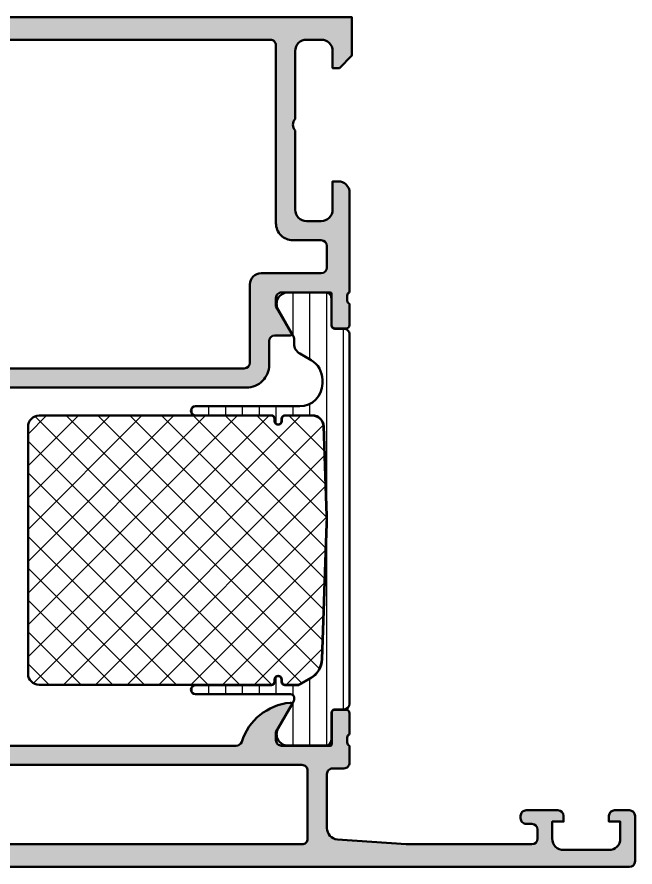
# Model space of a CAD drawing. Extents: x 5 to 103, y 0 to 75.
# Drawn here: x 48.4 to 103, y 0 to 75 of the extents above; entities that cross this region are included whole.
import ezdxf

# ---------------------------------------------------------------- set-up
doc = ezdxf.new("R2010")
doc.units = 0
for name, color, linetype, lineweight in [('0S-Alu contour', 7, 'Continuous', 50), ('0S-Alu hatch', 252, 'Continuous', 25), ('0S-Plastic contour', 254, 'Continuous', 50), ('0S-Plastic hatch', 253, 'Continuous', 25), ('0S-PT contour', 91, 'Continuous', 50), ('0S-PT hatch', 103, 'Continuous', 25)]:
    doc.layers.add(name, color=color, linetype=linetype, lineweight=lineweight)

# ---------------------------------------------------------------- blocks, each defined once
blk = doc.blocks.new('398150__BF1703F8_ED4B_4007_8427_EA68446B004E_')
at = {"layer": '0S-Alu hatch'}
h = blk.add_hatch(color=256, dxfattribs=at)
edge = h.paths.add_edge_path()
edge.add_line((30.00026401343133, 67.00000000000016), (30.00026401343132, 74.50000000000053))
edge.add_ellipse((30.50028493701996, 74.49997907641132), major_axis=(-0.5000209240264178, 0), ratio=1, start_angle=270.0023975662781, end_angle=359.99760243364295, ccw=False)
edge.add_line((30.5002640134316, 74.99999999999996), (78, 75.00000000000016))
edge.add_line((78, 75.00000000000016), (78.00000000000045, 71.60000610351453))
edge.add_line((78.00000000000045, 71.60000610351453), (76.89999389648327, 70.5000000000005))
edge.add_line((76.89999389648327, 70.5000000000005), (76.30000305175724, 70.5))
edge.add_line((76.30000305175724, 70.5), (76.30000305175783, 72.00000000000017))
edge.add_arc((75.29997722375063, 71.99997417199233), 1.000025828340716, 0.0014797973691236, 89.99852020238404)
edge.add_line((75.30000305175837, 72.99999999999952), (74.00000000000036, 73.00000000000007))
edge.add_arc((74.00005492741286, 71.99994507258666), 1.000054928921829, 90.00314693605998, 179.9968530637658)
edge.add_line((72.99999999999946, 72.0000000000022), (73.00000000000021, 65.99999999929089))
edge.add_arc((73.52492478227377, 65.49998366175573), 0.7249568020558297, 136.3921462125091, 223.6026217827059)
edge.add_line((72.99995434284197, 65.0000152601844), (72.9999543428421, 58.00001525878879))
edge.add_arc((74.00001314057084, 58.00007405651788), 1.000058799457225, 180.003368663758, 269.9966313363654)
edge.add_line((73.99995434284199, 57.00001525878914), (75.30000317096703, 57.00001525878879))
edge.add_arc((75.29991565428485, 58.00010265625146), 1.000087401291914, 270.0050138983115, 359.9949929319335)
edge.add_line((76.30000305175794, 58.00001525878995), (76.30000305175736, 60.50001525878911))
edge.add_line((76.30000305175736, 60.50001525878911), (76.79998779284129, 60.50001525878926))
edge.add_ellipse((76.8000030516409, 59.50001525878831), major_axis=(-1.000000000117367, 0), ratio=1, start_angle=180, end_angle=270.00087426481787, ccw=False)
edge.add_line((77.80000305175827, 59.50001525878833), (77.80000305175678, 50.69907560274848))
edge.add_arc((77.87883949829981, 50.43155501075536), 0.2788950563274256, 106.4198764194907, 181.1645893740969)
edge.add_line((77.60000205175677, 50.42588660275699), (77.60000205175677, 49.97229260275701))
edge.add_arc((77.87887014739995, 49.96663194327993), 0.2789255417371579, 178.8371299271109, 253.5754054446437)
edge.add_line((77.80000305175678, 49.69908860275699), (77.80000305175678, 47.81907760274847))
edge.add_ellipse((77.50000305175678, 47.81907760274846), major_axis=(-0.2999999999999971, 0), ratio=1, start_angle=90, end_angle=180, ccw=False)
edge.add_line((77.50000305175676, 47.51907760274846), (76.52002873271398, 47.51907760274847))
edge.add_ellipse((76.52002873271398, 47.81907760274846), major_axis=(-0.29999999999999, 0), ratio=1, start_angle=0, end_angle=90, ccw=False)
edge.add_line((76.22002873271398, 47.81907760274846), (76.22002873271398, 50.57907560274848))
edge.add_arc((76.10002873271398, 50.57907560274848), 0.1200000000000045, 0, 90)
edge.add_line((76.10002873271398, 50.69907560274848), (71.80006408900441, 50.69909644331684))
edge.add_arc((71.8000030538529, 50.19911170350276), 0.4999847435394708, 89.99300567339911, 180.0017487408159)
edge.add_line((71.3000183105463, 50.19909644332591), (71.30001831054585, 49.49908423628635))
edge.add_line((71.30001831054585, 49.49908423628635), (72.68826293945314, 47.09457373823848))
edge.add_ellipse((72.56129753257002, 47.03789234766392), major_axis=(-0.1390431392858253, 0), ratio=1, start_angle=93.39612994932958, end_angle=204.0575019778553, ccw=False)
edge.add_line((72.56953430175744, 46.89909339155902), (71.2000030517561, 46.89909339155889))
edge.add_arc((71.2000030517565, 46.39909339155919), 0.4999999999997087, 90.00000000004559, 180)
edge.add_line((70.7000030517568, 46.39909339155919), (70.70000305175677, 44.298768628161))
edge.add_ellipse((68.70000305175616, 44.2987686281616), major_axis=(-2.000000000000611, 0), ratio=1, start_angle=89.9999999999788, end_angle=180, ccw=False)
edge.add_line((68.70000305175542, 42.298768628161), (32.09999999875551, 42.2987686281614))
edge.add_ellipse((32.09999999875594, 44.2987686281613), major_axis=(-1.999999999999907, 0), ratio=1, start_angle=0, end_angle=89.99999999998778, ccw=False)
edge.add_line((30.09999999875603, 44.2987686281613), (30.0999999987551, 46.39909339155991))
edge.add_arc((29.59999999875616, 46.39909339156001), 0.4999999999989413, 0, 90.0000000000277)
edge.add_line((29.59999999875592, 46.89909339155895), (28.23048400878849, 46.89909339155935))
edge.add_ellipse((28.23870596663835, 47.03788335172198), major_axis=(-0.1390332824644161, 0), ratio=1, start_angle=-24.063375415371013, end_angle=86.6097434881919, ccw=False)
edge.add_line((28.11175537109272, 47.09457373823894), (29.49999999999988, 49.49908423628667))
edge.add_line((29.49999999999988, 49.49908423628667), (29.50000000000001, 50.1990964433174))
edge.add_arc((29.000010320111, 50.19910676342795), 0.499989679995519, 359.9988173777201, 450.0011826219814)
edge.add_line((29.00000000000032, 50.69909644331696), (24.69997431774081, 50.69907560274853))
edge.add_arc((24.69997431774081, 50.57907560280604), 0.1199999999425003, 90, 180)
edge.add_line((24.57997431779831, 50.57907560280604), (24.57997431779832, 47.81907760280605))
edge.add_ellipse((24.27997431779829, 47.81907760280606), major_axis=(-0.3000000000000291, 0), ratio=1, start_angle=90.00000000000477, end_angle=180, ccw=False)
edge.add_line((24.27997431779831, 47.51907760280604), (23.29999999875553, 47.51907760280604))
edge.add_ellipse((23.29999999875551, 47.81907760280602), major_axis=(-0.2999999999999829, 0), ratio=1, start_angle=0, end_angle=90.00000000000477, ccw=False)
edge.add_line((22.99999999875553, 47.81907760280603), (22.99999999875554, 49.69908860281455))
edge.add_arc((22.92113290311236, 49.96663194333748), 0.2789255417371463, 286.4245945553562, 361.162870072889)
edge.add_line((23.20000099875553, 49.97229260281456), (23.20000099875553, 50.42588660281457))
edge.add_arc((22.92116355221251, 50.43155501081294), 0.2788950563274235, 358.835410625904, 433.580123580512)
edge.add_line((22.99999999875553, 50.69907560280605), (23.00000762035857, 57.50002251648698))
edge.add_arc((22.47497580304788, 58.0000219373739), 0.7250226410780679, 316.3989482371639, 403.6019249855884)
edge.add_line((23.00000000000035, 58.50002936000904), (23.00000000000023, 65.20002746582038))
edge.add_line((23.00000000000023, 65.20002746582038), (20.50024875486903, 65.20002746582051))
edge.add_ellipse((20.50026401366356, 65.7000274658198), major_axis=(-0.5000000002321202, 0), ratio=1, start_angle=0, end_angle=89.99825147094703, ccw=False)
edge.add_line((20.00026401343143, 65.7000274658198), (20.00026401343151, 66.00006103142073))
edge.add_ellipse((20.50026401343113, 65.99999999627455), major_axis=(-0.500000003724909, 0), ratio=1, start_angle=270.00000000055246, end_angle=359.993005887432, ccw=False)
edge.add_line((20.50026401342631, 66.49999999999946), (29.50023349491744, 66.50000000000018))
edge.add_arc((29.50029453007856, 66.99996948055893), 0.4999694842842508, 269.9930054588271, 360.0034974838205)
edge = h.paths.add_edge_path()
edge.add_line((70.80001220309043, 72.99998779317895), (32.20026706518374, 73.00001831054688))
edge.add_arc((32.20029758276723, 72.49998779296823), 0.5000305185099169, 90.00349684403504, 179.9965031576366)
edge.add_line((31.70026706518858, 72.50001831053713), (31.70026706518931, 65.8000122070317))
edge.add_ellipse((30.70027874519626, 65.80000052695549), major_axis=(-0.9999883200612636, 0), ratio=1, start_angle=89.99933077323419, end_angle=180.0006692267571, ccw=False)
edge.add_line((30.70026706512218, 64.80001220696244), (25.20001455070914, 64.80001220703126))
edge.add_arc((25.20001455071041, 64.30001220703052), 0.500000000000739, 90.00000000014575, 179.9998802401751)
edge.add_line((24.70001455071077, 64.30001325213216), (24.70000326079619, 61.80002929896415))
edge.add_line((24.70000326079619, 61.80002929896415), (25.50000762035863, 61.00002493940162))
edge.add_line((25.50000762035863, 61.00002493940162), (25.5000076203586, 55.0000189410392))
edge.add_line((25.5000076203586, 55.0000189410392), (24.70000326079591, 54.20001458147706))
edge.add_line((24.70000326079591, 54.20001458147706), (24.70000326079599, 52.90034974706383))
edge.add_arc((25.20000326079585, 52.90034974706387), 0.4999999999998508, 180, 270.0000000000041)
edge.add_line((25.20000326079588, 52.40034974706403), (30.79998471268178, 52.39905098613026))
edge.add_ellipse((30.80001000428273, 51.39907625052792), major_axis=(-0.9999747359221762, 0), ratio=1, start_angle=180.0012145505539, end_angle=270.00144913860277, ccw=False)
edge.add_line((31.79998473998023, 51.39909744789847), (31.79999999876049, 44.49873911517051))
edge.add_arc((32.30000868249467, 44.49878036523917), 0.5000086854357254, 180.0047268275618, 269.9987703361271)
edge.add_line((32.29999795146663, 43.99877167991859), (68.50000305175561, 43.99877167991877))
edge.add_arc((68.49999232068394, 44.49878241257798), 0.5000107327743593, 270.0012296638372, 359.9952731724382)
edge.add_line((69.00000305175676, 44.49874116234052), (69.00001831053758, 51.39818525723008))
edge.add_ellipse((70.0009274475944, 51.39818730626017), major_axis=(-1.00090913705892, 0), ratio=1, start_angle=-90.00011729401348, end_angle=0.00011729060190646123, ccw=False)
edge.add_line((70.00092949662229, 52.39909644331699), (75.3000030517576, 52.39909644331709))
edge.add_arc((75.30000305175753, 52.89909644331668), 0.499999999999595, 270.0000000000081, 360)
edge.add_line((75.80000305175713, 52.89909644331668), (75.80000305175736, 54.80001068115264))
edge.add_arc((75.30000305175774, 54.80001068115269), 0.4999999999996163, 0, 89.99999999999349)
edge.add_line((75.3000030517578, 55.30001068115231), (72.80001220703073, 55.3000106811523))
edge.add_ellipse((72.80001220703072, 56.80001068115173), major_axis=(-1.499999999999431, 0), ratio=1, start_angle=0, end_angle=90.00000000000063, ccw=False)
edge.add_line((71.30001220703129, 56.80001068115173), (71.3000122033059, 72.49995727446009))
edge.add_arc((70.80004272253701, 72.50001830961608), 0.4999694844943861, 359.9930054594118, 450.0034974844233)
at = {"layer": '0S-Alu contour', "color": 7}
for points in [[(30.00026401343133, 67.00000000000016), (30.00026401343132, 74.50000000000053)], [(30.5002640134316, 74.99999999999996), (78, 75.00000000000016), (78.00000000000045, 71.60000610351453), (76.89999389648327, 70.5000000000005), (76.30000305175724, 70.5), (76.30000305175783, 72.00000000000017)], [(70.80001220309043, 72.99998779317895), (32.20026706518374, 73.00001831054688)], [(75.30000305175837, 72.99999999999952), (74.00000000000036, 73.00000000000007)], [(31.70026706518858, 72.50001831053713), (31.70026706518931, 65.8000122070317)], [(71.30001220703129, 56.80001068115173), (71.3000122033059, 72.49995727446009)], [(72.99999999999946, 72.0000000000022), (73.00000000000021, 65.99999999929089)], [(20.50026401342631, 66.49999999999946), (29.50023349491744, 66.50000000000018)], [(20.00026401343143, 65.7000274658198), (20.00026401343151, 66.00006103142073)], [(23.00000000000035, 58.50002936000904), (23.00000000000023, 65.20002746582038), (20.50024875486903, 65.20002746582051)], [(30.70026706512218, 64.80001220696244), (25.20001455070914, 64.80001220703126)], [(72.99995434284197, 65.0000152601844), (72.9999543428421, 58.00001525878879)], [(24.70001455071077, 64.30001325213216), (24.70000326079619, 61.80002929896415), (25.50000762035863, 61.00002493940162), (25.5000076203586, 55.0000189410392), (24.70000326079591, 54.20001458147706), (24.70000326079599, 52.90034974706383)], [(76.30000305175794, 58.00001525878995), (76.30000305175736, 60.50001525878911), (76.79998779284129, 60.50001525878926)], [(77.80000305175827, 59.50001525878833), (77.80000305175678, 50.69907560274848)], [(22.99999999875553, 50.69907560280605), (23.00000762035857, 57.50002251648698)], [(73.99995434284199, 57.00001525878914), (75.30000317096703, 57.00001525878879)], [(75.3000030517578, 55.30001068115231), (72.80001220703073, 55.3000106811523)], [(75.80000305175713, 52.89909644331668), (75.80000305175736, 54.80001068115264)], [(25.20000326079588, 52.40034974706403), (30.79998471268178, 52.39905098613026)], [(70.00092949662229, 52.39909644331699), (75.3000030517576, 52.39909644331709)], [(31.79998473998023, 51.39909744789847), (31.79999999876049, 44.49873911517051)], [(69.00000305175676, 44.49874116234052), (69.00001831053758, 51.39818525723008)], [(23.20000099875553, 49.97229260281456), (23.20000099875553, 50.42588660281457)], [(24.57997431779831, 50.57907560280604), (24.57997431779832, 47.81907760280605)], [(29.00000000000032, 50.69909644331696), (24.69997431774081, 50.69907560274853)], [(76.10002873271398, 50.69907560274848), (71.80006408900441, 50.69909644331684)], [(76.22002873271398, 47.81907760274846), (76.22002873271398, 50.57907560274848)], [(77.60000205175677, 50.42588660275699), (77.60000205175677, 49.97229260275701)], [(22.99999999875553, 47.81907760280603), (22.99999999875554, 49.69908860281455)], [(28.11175537109272, 47.09457373823894), (29.49999999999988, 49.49908423628667), (29.50000000000001, 50.1990964433174)], [(71.3000183105463, 50.19909644332591), (71.30001831054585, 49.49908423628635), (72.68826293945314, 47.09457373823848)], [(77.80000305175678, 49.69908860275699), (77.80000305175678, 47.81907760274847)], [(24.27997431779831, 47.51907760280604), (23.29999999875553, 47.51907760280604)], [(77.50000305175676, 47.51907760274846), (76.52002873271398, 47.51907760274847)], [(29.59999999875592, 46.89909339155895), (28.23048400878849, 46.89909339155935)], [(72.56953430175744, 46.89909339155902), (71.2000030517561, 46.89909339155889)], [(30.09999999875603, 44.2987686281613), (30.0999999987551, 46.39909339155991)], [(70.7000030517568, 46.39909339155919), (70.70000305175677, 44.298768628161)], [(32.29999795146663, 43.99877167991859), (68.50000305175561, 43.99877167991877)], [(68.70000305175542, 42.298768628161), (32.09999999875551, 42.2987686281614)]]:
    blk.add_lwpolyline(points, dxfattribs=at)
at = {"layer": '0S-Alu contour', "color": 7, "extrusion": (0, 0, -1)}
for centre, radius, start, end in [((-30.50028493701996, 74.49997907641132), 0.5000209240264178, 0.0023975663570231, 89.99760243372191), ((-20.50026401343113, 65.99999999627455), 0.500000003724909, 0.0069941125680109, 89.99999999944755), ((-20.50026401366356, 65.7000274658198), 0.5000000002321202, 270.0017485290531, 0), ((-30.70027874519626, 65.80000052695549), 0.9999883200612636, 179.9993307732429, 270.0006692267658), ((-76.8000030516409, 59.50001525878831), 1.000000000117367, 89.99912573518216, 180), ((-72.80001220703072, 56.80001068115173), 1.499999999999431, 269.9999999999994, 0), ((-30.80001000428273, 51.39907625052792), 0.9999747359221762, 89.9985508613972, 179.9987854494461), ((-70.0009274475944, 51.39818730626017), 1.00090913705892, 359.9998827093981, 90.00011729401355), ((-23.29999999875551, 47.81907760280602), 0.2999999999999829, 269.9999999999952, 0), ((-24.27997431779829, 47.81907760280606), 0.3000000000000291, 180, 269.9999999999952), ((-76.52002873271398, 47.81907760274846), 0.29999999999999, 270, 0), ((-77.50000305175678, 47.81907760274846), 0.2999999999999971, 180, 270), ((-28.23870596663835, 47.03788335172198), 0.1390332824644161, 273.3902565118081, 24.06337541537101), ((-72.56129753257002, 47.03789234766392), 0.1390431392858253, 155.9424980221447, 266.6038700506704), ((-32.09999999875594, 44.2987686281613), 1.999999999999907, 270.0000000000122, 0), ((-68.70000305175616, 44.2987686281616), 2.000000000000611, 180, 270.0000000000212)]:
    blk.add_arc(centre, radius, start, end, dxfattribs=at)
at = {"layer": '0S-Alu contour', "color": 7}
for centre, radius, start, end in [((32.20029758276723, 72.49998779296823), 0.5000305185099169, 90.00349684403504, 179.9965031576366), ((70.80004272253701, 72.50001830961608), 0.4999694844943861, 359.9930054594118, 90.0034974844233), ((74.00005492741286, 71.99994507258666), 1.000054928921829, 90.00314693605998, 179.9968530637658), ((75.29997722375063, 71.99997417199233), 1.000025828340716, 0.0014797973691236, 89.99852020238404), ((29.50029453007856, 66.99996948055893), 0.4999694842842508, 269.9930054588271, 0.0034974838205684), ((73.52492478227377, 65.49998366175573), 0.7249568020558297, 136.3921462125091, 223.6026217827059), ((25.20001455071041, 64.30001220703052), 0.500000000000739, 90.00000000014575, 179.9998802401751), ((22.47497580304788, 58.0000219373739), 0.7250226410780679, 316.3989482371639, 43.60192498558837), ((74.00001314057084, 58.00007405651788), 1.000058799457225, 180.003368663758, 269.9966313363654), ((75.29991565428485, 58.00010265625146), 1.000087401291914, 270.0050138983115, 359.9949929319335), ((75.30000305175774, 54.80001068115269), 0.4999999999996163, 0, 89.99999999999349), ((25.20000326079585, 52.90034974706387), 0.4999999999998508, 180, 270.0000000000041), ((75.30000305175753, 52.89909644331668), 0.499999999999595, 270.0000000000081, 0), ((22.92116355221251, 50.43155501081294), 0.2788950563274235, 358.835410625904, 73.58012358051207), ((24.69997431774081, 50.57907560280604), 0.1199999999425003, 90, 180), ((29.000010320111, 50.19910676342795), 0.499989679995519, 359.9988173777201, 90.00118262198144), ((71.8000030538529, 50.19911170350276), 0.4999847435394708, 89.99300567339911, 180.0017487408159), ((76.10002873271398, 50.57907560274848), 0.1200000000000045, 0, 90), ((77.87883949829981, 50.43155501075536), 0.2788950563274256, 106.4198764194907, 181.1645893740969), ((22.92113290311236, 49.96663194333748), 0.2789255417371463, 286.4245945553562, 1.162870072889045), ((77.87887014739995, 49.96663194327993), 0.2789255417371579, 178.8371299271109, 253.5754054446437), ((29.59999999875616, 46.39909339156001), 0.4999999999989413, 0, 90.0000000000277), ((71.2000030517565, 46.39909339155919), 0.4999999999997087, 90.00000000004559, 180), ((32.30000868249467, 44.49878036523917), 0.5000086854357254, 180.0047268275618, 269.9987703361271), ((68.49999232068394, 44.49878241257798), 0.5000107327743593, 270.0012296638372, 359.9952731724382)]:
    blk.add_arc(centre, radius, start, end, dxfattribs=at)
blk = doc.blocks.new('398160__CD455027_D581_4501_AB16_F4FD1DC20755_')
at = {"layer": '0S-Alu hatch'}
h = blk.add_hatch(color=256, dxfattribs=at)
edge = h.paths.add_edge_path()
edge.add_line((102.5000000000001, 5.000000000000142), (101.1999816894531, 5.000000000000142))
edge.add_arc((101.1999844303207, 4.499997259132513), 0.5000027408751412, 90.00031407856972, 179.9996859215192)
edge.add_line((100.6999816894531, 4.499999999999337), (100.6999816894531, 4.000000000000142))
edge.add_line((100.6999816894531, 4.000000000000142), (101.6999816894533, 4.000000000000028))
edge.add_line((101.6999816894533, 4.000000000000028), (101.6999816894532, 2.500000000000256))
edge.add_ellipse((100.6999618663052, 2.500019823148091), major_axis=(-1.000019823344454, 0), ratio=1, start_angle=90.00113576018998, end_angle=179.9988642393878, ccw=False)
edge.add_line((100.699981689453, 1.500000000000113), (96.69998168945325, 1.500000000000142))
edge.add_ellipse((96.70000151260092, 2.500019823147822), major_axis=(-1.000019823344155, 0), ratio=1, start_angle=0.0011357606123851838, end_angle=89.99886423981661, ccw=False)
edge.add_line((95.69998168945322, 2.499999999992677), (95.69998168945335, 4.000000000000142))
edge.add_line((95.69998168945335, 4.000000000000142), (96.69998168945312, 4.000000000000142))
edge.add_line((96.69998168945312, 4.000000000000142), (96.69998168945312, 4.500000000000142))
edge.add_arc((96.1999789485854, 4.499997259132413), 0.5000027408752407, 0.0003140784807261, 89.9996859214417)
edge.add_line((96.1999816894529, 5.000000000000142), (93.39999389648445, 5.000000000000369))
edge.add_arc((93.39998646183373, 4.500007434650931), 0.4999925654047121, 89.99914803911285, 180.0008519608678)
edge.add_line((92.89999389648428, 4.500000000000359), (92.89999389648412, 4.299995422363764))
edge.add_arc((93.3999839343524, 4.299985460231689), 0.4999900379675043, 179.9988584008714, 270.0011415989659)
edge.add_line((93.39999389648426, 3.79999542236343), (93.89999389648438, 3.799995422363423))
edge.add_ellipse((93.89996050886207, 3.299962034741113), major_axis=(-0.5000333887369692, 0), ratio=1, start_angle=180.0038256840676, end_angle=269.99617431577406, ccw=False)
edge.add_line((94.39999389648438, 3.299995422362055), (94.39999389648462, 2.500000000000257))
edge.add_ellipse((93.89996975672952, 2.50002413975523), major_axis=(-0.5000241403377834, 0), ratio=1, start_angle=90.00276607861281, end_angle=179.9972339216146, ccw=False)
edge.add_line((93.8999938964845, 2.000000000000142), (82.80022882887457, 2.000000000000027))
edge.add_line((82.80022882887457, 2.000000000000027), (76.72897028395325, 2.433654785156477))
edge.add_ellipse((76.8002187588579, 3.431103287537392), major_axis=(-0.9999899299883821, 0), ratio=1, start_angle=-0.00018791943909945985, end_angle=85.91426015697323, ccw=False)
edge.add_line((75.80022882887489, 3.431106567351156), (75.80022882884748, 8.199999999972187))
edge.add_ellipse((76.30021594662188, 8.200005252969731), major_axis=(-0.4999871178019903, 0), ratio=1, start_angle=-90.00147623553062, end_angle=0.0006019649143240713, ccw=False)
edge.add_line((76.30022882887523, 8.699992370605768), (77.30022882887513, 8.700000000000186))
edge.add_arc((77.30024171112872, 9.1999871176081), 0.4999871177738704, 269.9985237644433, 360.0006019655197)
edge.add_line((77.80022882887499, 9.199992370607623), (77.80022882887506, 10.69999999999967))
edge.add_ellipse((77.87906527541811, 10.96752059199276), major_axis=(-0.2788950563274052, 0), ratio=1, start_angle=-1.1645893741015811, end_angle=73.58012358050757, ccw=False)
edge.add_line((77.60022782887509, 10.97318899999115), (77.60022782887509, 11.42678299999117))
edge.add_ellipse((77.87909592451824, 11.43244365946824), major_axis=(-0.2789255417371294, 0), ratio=1, start_angle=-73.57540544464541, end_angle=1.1628700728887225, ccw=False)
edge.add_line((77.80022882887506, 11.69998699999116), (77.80022882887506, 13.57999799999967))
edge.add_arc((77.50022882887507, 13.57999799999967), 0.3000000000000114, 0, 89.99999999999729)
edge.add_line((77.50022882887508, 13.87999799999968), (76.52025450983228, 13.87999799999968))
edge.add_arc((76.52025450983228, 13.57999799999968), 0.3000000000000007, 90, 180)
edge.add_line((76.22025450983229, 13.57999799999968), (76.2202545098323, 10.81999999999968))
edge.add_ellipse((76.10025450983302, 10.81999999999968), major_axis=(-0.1199999999992798, 0), ratio=1, start_angle=90, end_angle=180, ccw=False)
edge.add_line((76.10025450983302, 10.7000000000004), (71.80022882887533, 10.70000000000004))
edge.add_ellipse((71.80022882887522, 11.20000000000038), major_axis=(-0.5000000000003393, 0), ratio=1, start_angle=0, end_angle=90.00000000001302, ccw=False)
edge.add_line((71.30022882887486, 11.20000000000038), (71.30022882887499, 11.89999999999972))
edge.add_line((71.30022882887499, 11.89999999999972), (72.68172428649721, 14.292820323028))
edge.add_arc((72.56210904422679, 14.36188021535205), 0.1381197846480305, 329.9999999999867, 455.6225775507825)
edge.add_arc((73.0384520700464, 9.523391138150497), 5.000000000001532, 95.62257755076278, 162.2515836438997)
edge.add_ellipse((67.8002288288726, 11.19999999999898), major_axis=(-0.4999999999986834, 0), ratio=1, start_angle=90.00000000023613, end_angle=162.2515836441579, ccw=False)
edge.add_line((67.80022882887467, 10.7000000000003), (32.99996948242192, 10.70000000000019))
edge.add_ellipse((32.99996948242323, 11.19999999999884), major_axis=(-0.4999999999986571, 0), ratio=1, start_angle=17.748416355917698, end_angle=89.99999999985022, ccw=False)
edge.add_arc((27.76174624124943, 9.523391138150595), 5.000000000001474, 17.74841635609021, 84.37742244922636)
edge.add_arc((28.23808926707016, 14.36188021535166), 0.1381197846483491, 84.37742244930178, 210.0000000000308)
edge.add_line((28.1184740247995, 14.29282032302742), (29.49996948242191, 11.90000000000018))
edge.add_line((29.49996948242191, 11.90000000000018), (29.49996948242178, 11.20000000000027))
edge.add_ellipse((28.99996948242179, 11.20000000000017), major_axis=(-0.4999999999999894, 0), ratio=1, start_angle=90.00000000000688, end_angle=180, ccw=False)
edge.add_line((28.99996948242185, 10.70000000000018), (24.69994380146463, 10.7000000000003))
edge.add_ellipse((24.69994380146463, 10.82000000000035), major_axis=(-0.1200000000000543, 0), ratio=1, start_angle=0, end_angle=89.9999999999967, ccw=False)
edge.add_line((24.57994380146458, 10.82000000000034), (24.57994380146458, 13.57999800000036))
edge.add_arc((24.27994380146456, 13.57999800000035), 0.3000000000000114, 0, 90)
edge.add_line((24.27994380146456, 13.87999800000036), (23.29996948242177, 13.87999800000036))
edge.add_arc((23.29996948242179, 13.57999800000037), 0.2999999999999971, 90.00000000000273, 180)
edge.add_line((22.99996948242179, 13.57999800000037), (22.99996948242178, 11.69998699999182))
edge.add_ellipse((22.92110238677862, 11.43244365946886), major_axis=(-0.2789255417371614, 0), ratio=1, start_angle=178.8371299271133, end_angle=253.57540544464962, ccw=False)
edge.add_line((23.1999704824218, 11.4267829999918), (23.19997048242178, 10.97318899999187))
edge.add_ellipse((22.92113303587874, 10.96752059199346), major_axis=(-0.2788950563274208, 0), ratio=1, start_angle=106.4198764194908, end_angle=181.1645893741048, ccw=False)
edge.add_line((22.99996948242178, 10.70000000000036), (20.5, 10.70000000000033))
edge.add_arc((20.50000274086754, 10.19999725913267), 0.5000027408751696, 90.00031407856319, 179.9996859215192)
edge.add_line((19.99999999999988, 10.1999999999995), (19.99999999999993, 2.499954223633021))
edge.add_ellipse((19.50001288381157, 2.499987117104486), major_axis=(-0.4999871172703695, 0), ratio=1, start_angle=89.99852358593489, end_angle=179.9962305886744, ccw=False)
edge.add_line((19.50000000000025, 2.000000000000114), (14.10000610351528, 2.000000000000142))
edge.add_ellipse((14.09999322193948, 2.499987118423888), major_axis=(-0.499987118589686, 0), ratio=1, start_angle=-0.0014761580922026951, end_angle=90.0014761578837, ccw=False)
edge.add_line((13.60000610351574, 2.500000000001506), (13.60000610351574, 4.500000000000028))
edge.add_arc((13.10001898576902, 4.500005252997379), 0.4999871177743075, 359.9993980350857, 450.0014762355648)
edge.add_line((13.10000610351537, 4.999992370605729), (11.79998779296885, 5.000000000000369))
edge.add_arc((11.8000428965251, 4.499944896444027), 0.5000551065924163, 90.00631370657759, 179.9936862934301)
edge.add_line((11.29998779296875, 4.500000000000209), (11.29998779296875, 4.000000000000142))
edge.add_line((11.29998779296875, 4.000000000000142), (12.29998779296866, 4.000000000000028))
edge.add_line((12.29998779296866, 4.000000000000028), (12.29998779296885, 2.500000000000113))
edge.add_ellipse((11.30001886433126, 2.499968928637841), major_axis=(-0.9999689291203152, 0), ratio=1, start_angle=89.99821968674718, end_angle=180.0017803131609, ccw=False)
edge.add_line((11.29998779296873, 1.500000000000255), (7.299987792968764, 1.500000000000028))
edge.add_ellipse((7.300030971468415, 2.50004317849958), major_axis=(-1.000043179431703, 0), ratio=1, start_angle=0.00247383901108833, end_angle=89.9975261610225, ccw=False)
edge.add_line((6.299987792968863, 2.499999999999339), (6.29998779296875, 4.000000000000142))
edge.add_line((6.29998779296875, 4.000000000000142), (7.29998779296875, 4.000000000000142))
edge.add_line((7.29998779296875, 4.000000000000142), (7.29998779296875, 4.500000000000142))
edge.add_arc((6.799995227619376, 4.500007434650889), 0.4999925654046482, 359.9991480391321, 450.0008519608855)
edge.add_line((6.79998779296865, 5.000000000000262), (5.500000000000341, 5.000000000000141))
edge.add_arc((5.500002740867714, 4.499997259132348), 0.5000027408753117, 90.00031407854368, 179.9996859215192)
edge.add_line((4.999999999999914, 4.499999999999172), (5, 0.4999923706058258))
edge.add_arc((5.499987117746528, 0.4999871176081543), 0.4999871177741086, 179.9993980350857, 270.0014762355551)
edge.add_line((5.500000000000099, 2.4e-15), (102.5000000000002, 1.42e-13))
edge.add_arc((102.4999605299358, 0.5000394700643084), 0.5000394716219294, 270.0045225791914, 359.9954774207697)
edge.add_line((103, 0.4999999999995745), (103, 4.500000000000255))
edge.add_arc((102.499944896444, 4.499944896444134), 0.5000551065920753, 0.0063137065699082, 89.99368629343707)
edge = h.paths.add_edge_path()
edge.add_line((22.19998779296858, 9.000004577636929), (73.60021051832835, 9.000004577636702))
edge.add_ellipse((73.6002179529791, 8.500012012287423), major_axis=(-0.4999925654045487, 0), ratio=1, start_angle=179.9991480391322, end_angle=270.0008519608888, ccw=False)
edge.add_line((74.1002105183284, 8.500004577636698), (74.10021051832814, 2.499999999999314))
edge.add_ellipse((73.60023358171026, 2.499976936617909), major_axis=(-0.4999769371498254, 0), ratio=1, start_angle=89.99735700917779, end_angle=180.0026429907423, ccw=False)
edge.add_line((73.60021051832815, 2.000000000000028), (22.19998779296881, 2.000000000000142))
edge.add_ellipse((22.19997491139256, 2.49998711842386), major_axis=(-0.4999871185896573, 0), ratio=1, start_angle=-0.0014761580922026951, end_angle=90.00147615793583, ccw=False)
edge.add_line((21.69998779296884, 2.500000000000113), (21.69998779296859, 8.500004577636927))
edge.add_ellipse((22.19998779296858, 8.500004577636927), major_axis=(-0.5000000000000018, 0), ratio=1, start_angle=270, end_angle=360, ccw=False)
at = {"layer": '0S-Alu contour', "color": 7}
for points in [[(28.1184740247995, 14.29282032302742), (29.49996948242191, 11.90000000000018), (29.49996948242178, 11.20000000000027)], [(71.30022882887486, 11.20000000000038), (71.30022882887499, 11.89999999999972), (72.68172428649721, 14.292820323028)], [(22.99996948242179, 13.57999800000037), (22.99996948242178, 11.69998699999182)], [(24.27994380146456, 13.87999800000036), (23.29996948242177, 13.87999800000036)], [(24.57994380146458, 10.82000000000034), (24.57994380146458, 13.57999800000036)], [(76.22025450983229, 13.57999799999968), (76.2202545098323, 10.81999999999968)], [(77.50022882887508, 13.87999799999968), (76.52025450983228, 13.87999799999968)], [(77.80022882887506, 11.69998699999116), (77.80022882887506, 13.57999799999967)], [(23.1999704824218, 11.4267829999918), (23.19997048242178, 10.97318899999187)], [(77.60022782887509, 10.97318899999115), (77.60022782887509, 11.42678299999117)], [(22.99996948242178, 10.70000000000036), (20.5, 10.70000000000033)], [(28.99996948242185, 10.70000000000018), (24.69994380146463, 10.7000000000003)], [(67.80022882887467, 10.7000000000003), (32.99996948242192, 10.70000000000019)], [(76.10025450983302, 10.7000000000004), (71.80022882887533, 10.70000000000004)], [(77.80022882887499, 9.199992370607623), (77.80022882887506, 10.69999999999967)], [(19.99999999999988, 10.1999999999995), (19.99999999999993, 2.499954223633021)], [(21.69998779296884, 2.500000000000113), (21.69998779296859, 8.500004577636927)], [(22.19998779296858, 9.000004577636929), (73.60021051832835, 9.000004577636702)], [(74.1002105183284, 8.500004577636698), (74.10021051832814, 2.499999999999313)], [(76.30022882887523, 8.699992370605768), (77.30022882887513, 8.700000000000186)], [(75.80022882887489, 3.431106567351156), (75.80022882884748, 8.199999999972187)], [(6.79998779296865, 5.000000000000262), (5.500000000000341, 5.000000000000141)], [(13.10000610351537, 4.999992370605729), (11.79998779296885, 5.000000000000369)], [(96.1999816894529, 5.000000000000142), (93.39999389648445, 5.000000000000369)], [(102.5000000000001, 5.000000000000142), (101.1999816894531, 5.000000000000142)], [(4.999999999999914, 4.499999999999172), (5, 0.4999923706058262)], [(6.299987792968863, 2.499999999999339), (6.29998779296875, 4.000000000000142), (7.29998779296875, 4.000000000000142), (7.29998779296875, 4.500000000000142)], [(11.29998779296875, 4.500000000000209), (11.29998779296875, 4.000000000000142), (12.29998779296866, 4.000000000000028), (12.29998779296885, 2.500000000000113)], [(13.60000610351574, 2.500000000001506), (13.60000610351574, 4.500000000000028)], [(92.89999389648428, 4.500000000000359), (92.89999389648412, 4.299995422363764)], [(93.39999389648426, 3.79999542236343), (93.89999389648438, 3.799995422363423)], [(95.69998168945322, 2.499999999992677), (95.69998168945335, 4.000000000000142), (96.69998168945312, 4.000000000000142), (96.69998168945312, 4.500000000000142)], [(100.6999816894531, 4.499999999999337), (100.6999816894531, 4.000000000000142), (101.6999816894533, 4.000000000000028), (101.6999816894532, 2.500000000000256)], [(103, 0.4999999999995745), (103, 4.500000000000255)], [(94.39999389648438, 3.299995422362055), (94.39999389648462, 2.500000000000257)], [(93.8999938964845, 2.000000000000142), (82.80022882887457, 2.000000000000027), (76.72897028395325, 2.433654785156477)], [(19.50000000000025, 2.000000000000114), (14.10000610351528, 2.000000000000142)], [(73.60021051832815, 2.000000000000028), (22.19998779296881, 2.000000000000142)], [(11.29998779296873, 1.500000000000255), (7.299987792968764, 1.500000000000028)], [(100.699981689453, 1.500000000000113), (96.69998168945325, 1.500000000000142)], [(5.500000000000099, 2.4e-15), (102.5000000000002, 1.42e-13)]]:
    blk.add_lwpolyline(points, dxfattribs=at)
for centre, radius, start, end in [((28.23808926707016, 14.36188021535166), 0.1381197846483491, 84.37742244930178, 210.0000000000308), ((27.76174624124943, 9.523391138150595), 5.000000000001474, 17.74841635609021, 84.37742244922636), ((73.0384520700464, 9.523391138150497), 5.000000000001532, 95.62257755076278, 162.2515836438997), ((72.56210904422679, 14.36188021535205), 0.1381197846480305, 329.9999999999867, 95.6225775507825), ((23.29996948242179, 13.57999800000037), 0.2999999999999971, 90.00000000000273, 180), ((24.27994380146456, 13.57999800000035), 0.3000000000000114, 0, 90), ((76.52025450983228, 13.57999799999968), 0.3000000000000007, 90, 180), ((77.50022882887507, 13.57999799999967), 0.3000000000000114, 0, 89.99999999999729), ((20.50000274086754, 10.19999725913267), 0.5000027408751696, 90.00031407856319, 179.9996859215192), ((77.30024171112872, 9.1999871176081), 0.4999871177738704, 269.9985237644433, 0.0006019655197916), ((5.500002740867714, 4.499997259132348), 0.5000027408753117, 90.00031407854368, 179.9996859215192), ((6.799995227619376, 4.500007434650889), 0.4999925654046482, 359.9991480391321, 90.00085196088553), ((11.8000428965251, 4.499944896444027), 0.5000551065924163, 90.00631370657759, 179.9936862934301), ((13.10001898576902, 4.500005252997379), 0.4999871177743075, 359.9993980350857, 90.00147623556484), ((93.39998646183373, 4.500007434650931), 0.4999925654047121, 89.99914803911285, 180.0008519608678), ((96.1999789485854, 4.499997259132413), 0.5000027408752407, 0.0003140784807261, 89.9996859214417), ((101.1999844303207, 4.499997259132513), 0.5000027408751412, 90.00031407856972, 179.9996859215192), ((102.499944896444, 4.499944896444134), 0.5000551065920753, 0.0063137065699082, 89.99368629343707), ((93.3999839343524, 4.299985460231689), 0.4999900379675043, 179.9988584008714, 270.0011415989659), ((5.499987117746528, 0.4999871176081543), 0.4999871177741086, 179.9993980350857, 270.0014762355551), ((102.4999605299358, 0.5000394700643084), 0.5000394716219294, 270.0045225791914, 359.9954774207697)]:
    blk.add_arc(centre, radius, start, end, dxfattribs=at)
at = {"layer": '0S-Alu contour', "color": 7, "extrusion": (0, 0, -1)}
for centre, radius, start, end in [((-22.92110238677862, 11.43244365946886), 0.2789255417371614, 106.4245945553504, 181.1628700728868), ((-77.87909592451824, 11.43244365946824), 0.2789255417371294, 358.8371299271113, 73.57540544464541), ((-22.92113303587874, 10.96752059199346), 0.2788950563274208, 178.8354106258952, 253.5801235805092), ((-24.69994380146463, 10.82000000000035), 0.1200000000000543, 270.0000000000033, 0), ((-28.99996948242179, 11.20000000000017), 0.4999999999999894, 180, 269.9999999999931), ((-32.99996948242323, 11.19999999999884), 0.4999999999986571, 270.0000000001498, 342.2515836440823), ((-67.8002288288726, 11.19999999999898), 0.4999999999986834, 197.7484163558422, 269.9999999997639), ((-71.80022882887522, 11.20000000000038), 0.5000000000003393, 269.999999999987, 0), ((-76.10025450983302, 10.81999999999968), 0.1199999999992798, 180, 270), ((-77.87906527541811, 10.96752059199276), 0.2788950563274052, 286.4198764194924, 1.164589374101618), ((-22.19998779296858, 8.500004577636927), 0.5000000000000018, 0, 90), ((-73.6002179529791, 8.500012012287423), 0.4999925654045487, 89.99914803911122, 180.0008519608678), ((-76.30021594662188, 8.200005252969731), 0.4999871178019903, 359.9993980350857, 90.00147623553057), ((-93.89996050886207, 3.299962034741113), 0.5000333887369692, 90.00382568422594, 179.9961743159324), ((-76.8002187588579, 3.431103287537392), 0.9999899299883821, 274.0857398430268, 0.0001879194391314), ((-7.300030971468415, 2.50004317849958), 1.000043179431703, 270.0024738389775, 359.9975261609889), ((-11.30001886433126, 2.499968928637841), 0.9999689291203152, 179.9982196868391, 270.0017803132528), ((-14.09999322193948, 2.499987118423888), 0.4999871185896861, 269.9985238421163, 0.0014761580921441), ((-19.50001288381157, 2.499987117104486), 0.4999871172703695, 180.0037694113257, 270.0014764140651), ((-22.19997491139256, 2.49998711842386), 0.4999871185896573, 269.9985238420642, 0.0014761580921441), ((-73.60023358171026, 2.499976936617909), 0.4999769371498254, 179.9973570092577, 270.0026429908222), ((-93.89996975672952, 2.50002413975523), 0.5000241403377834, 180.0027660783855, 269.9972339213872), ((-96.70000151260092, 2.500019823147822), 1.000019823344155, 270.0011357601835, 359.9988642393876), ((-100.6999618663052, 2.500019823148091), 1.000019823344454, 180.0011357606123, 269.99886423981)]:
    blk.add_arc(centre, radius, start, end, dxfattribs=at)
blk = doc.blocks.new('476240__633EA742_7689_4E33_B004_5589D9614F1E_')
at = {"layer": '0S-PT hatch'}
h = blk.add_hatch(dxfattribs=at)
h.set_pattern_fill('ANSI37', color=256, scale=0.625, angle=90, style=0)
h.set_pattern_definition([(135, (0, 0), (-1.403165018917055, -1.403165018917055), []), (225, (0, 0), (1.403165018917055, -1.403165018917055), [])])
edge = h.paths.add_edge_path()
edge.add_arc((50.40000000000002, 38.85000000000012), 0.980000000000011, 90.00000000000043, 180)
edge.add_line((49.42000000000001, 38.85000000000012), (49.42000000000001, 17.05000000000013))
edge.add_arc((50.4, 17.05000000000013), 0.9799999999999897, 180, 270)
edge.add_line((50.4, 16.07000000000014), (70.90000000000003, 16.07000000000013))
edge.add_arc((70.90000000000003, 16.35000000000013), 0.2799999999999976, 270, 360)
edge.add_line((71.18000000000004, 16.35000000000013), (71.18000000000004, 16.55000000000013))
edge.add_ellipse((71.50000000000003, 16.55000000000013), major_axis=(-0.3199999999999932, 0), ratio=1, start_angle=180, end_angle=360, ccw=False)
edge.add_line((71.82000000000002, 16.55000000000013), (71.82000000000002, 16.35000000000013))
edge.add_arc((72.10000000000002, 16.35000000000013), 0.2800000000000011, 180, 270)
edge.add_line((72.10000000000004, 16.07000000000013), (73.26410161513778, 16.07000000000013))
edge.add_arc((73.26410161513776, 16.25000000000014), 0.1800000000000104, 270.0000000000045, 299.9999999999993)
edge.add_line((73.35410161513776, 16.09411542731893), (74.3668723592321, 16.67883888904918))
edge.add_arc((73.37687235923207, 18.39356918854241), 1.980000000000054, 300.0000000000004, 357.999999999999)
edge.add_line((75.35566619672993, 18.32446818507142), (75.77392045365058, 30.30170302290918))
edge.add_arc((65.80000000000231, 30.6500000000002), 9.97999999999769, 357.9999999999993, 362.0000000000001)
edge.add_line((75.77392045365058, 30.99829697709108), (75.4985385993358, 38.88420150676858))
edge.add_arc((74.51913558885708, 38.85000000000012), 0.9800000000000061, 2.000000000000494, 90)
edge.add_line((74.51913558885708, 39.83000000000013), (72.10000000000004, 39.83000000000013))
edge.add_arc((72.10000000000005, 39.55000000000012), 0.2800000000000082, 90.00000000000291, 180)
edge.add_line((71.82000000000004, 39.55000000000012), (71.82000000000004, 39.35000000000013))
edge.add_ellipse((71.50000000000003, 39.35000000000013), major_axis=(-0.3200000000000074, 0), ratio=1, start_angle=0, end_angle=180, ccw=False)
edge.add_line((71.18000000000002, 39.35000000000013), (71.18000000000004, 39.55000000000013))
edge.add_arc((70.90000000000003, 39.55000000000012), 0.2800000000000011, 0, 90)
edge.add_line((70.90000000000003, 39.83000000000013), (50.40000000000002, 39.83000000000013))
at = {"layer": '0S-PT contour', "color": 7}
for points in [[(70.90000000000003, 39.83000000000013), (50.40000000000002, 39.83000000000013)], [(74.51913558885708, 39.83000000000013), (72.10000000000004, 39.83000000000013)], [(71.18000000000002, 39.35000000000013), (71.18000000000004, 39.55000000000013)], [(71.82000000000004, 39.55000000000012), (71.82000000000004, 39.35000000000013)], [(49.42000000000001, 38.85000000000012), (49.42000000000001, 17.05000000000013)], [(75.77392045365058, 30.99829697709108), (75.4985385993358, 38.88420150676858)], [(75.35566619672993, 18.32446818507142), (75.77392045365058, 30.30170302290918)], [(71.18000000000004, 16.35000000000013), (71.18000000000004, 16.55000000000013)], [(71.82000000000002, 16.55000000000013), (71.82000000000002, 16.35000000000013)], [(73.35410161513776, 16.09411542731893), (74.3668723592321, 16.67883888904918)], [(50.4, 16.07000000000014), (70.90000000000003, 16.07000000000013)], [(72.10000000000004, 16.07000000000013), (73.26410161513778, 16.07000000000013)]]:
    blk.add_lwpolyline(points, dxfattribs=at)
for centre, radius, start, end in [((50.40000000000002, 38.85000000000012), 0.980000000000011, 90.00000000000043, 180), ((70.90000000000003, 39.55000000000012), 0.2800000000000011, 0, 90), ((72.10000000000005, 39.55000000000012), 0.2800000000000082, 90.00000000000291, 180), ((74.51913558885708, 38.85000000000012), 0.9800000000000061, 2.000000000000494, 90), ((65.80000000000231, 30.6500000000002), 9.97999999999769, 357.9999999999993, 2.000000000000129), ((73.37687235923207, 18.39356918854241), 1.980000000000054, 300.0000000000004, 357.999999999999), ((50.4, 17.05000000000013), 0.9799999999999897, 180, 270), ((70.90000000000003, 16.35000000000013), 0.2799999999999976, 270, 0), ((72.10000000000002, 16.35000000000013), 0.2800000000000011, 180, 270), ((73.26410161513776, 16.25000000000014), 0.1800000000000104, 270.0000000000045, 299.9999999999993)]:
    blk.add_arc(centre, radius, start, end, dxfattribs=at)
at = {"layer": '0S-PT contour', "color": 7, "extrusion": (0, 0, -1)}
for centre, radius, start, end in [((-71.50000000000003, 39.35000000000013), 0.3200000000000074, 180, 0), ((-71.50000000000003, 16.55000000000013), 0.3199999999999932, 0, 180)]:
    blk.add_arc(centre, radius, start, end, dxfattribs=at)
blk = doc.blocks.new('284529__4B46D6CA_AC3B_4A2A_914E_60EA125C3775___2B284A6A_ED0A_4372_8F53_BEA3205C3B83_')
at = {"layer": '0S-Plastic hatch'}
h = blk.add_hatch(dxfattribs=at)
h.set_pattern_fill('ANSI31', color=256, scale=0.4680000000000001, angle=45, style=0)
h.set_pattern_definition([(90, (0, 0), (-1.4859, 0), [])])
edge = h.paths.add_edge_path()
edge.add_ellipse((73.4, 42.99307806183484), major_axis=(-2.000000000000003, 0), ratio=1, start_angle=180, end_angle=240.0000000000001, ccw=False)
edge.add_line((75.4, 42.99307806183484), (75.4, 42.65000000000013))
edge.add_ellipse((73.4, 42.65000000000013), major_axis=(-2, 0), ratio=1, start_angle=90, end_angle=180, ccw=False)
edge.add_line((73.4, 40.65000000000013), (64.20000000000003, 40.65000000000013))
edge.add_arc((64.20000000000003, 40.25000000000012), 0.4000000000000057, 90, 270)
edge.add_line((64.20000000000003, 39.85000000000012), (66.50000000000003, 39.85000000000013))
edge.add_line((66.50000000000003, 39.85000000000013), (67.10000000000004, 39.85000000000013))
edge.add_line((67.10000000000004, 39.85000000000013), (70.90000000000003, 39.85000000000013))
edge.add_ellipse((70.90000000000003, 39.55000000000013), major_axis=(-0.2999999999999971, 0), ratio=1, start_angle=180, end_angle=270, ccw=False)
edge.add_line((71.20000000000003, 39.55000000000013), (71.20000000000003, 39.35000000000013))
edge.add_arc((71.50000000000003, 39.35000000000013), 0.2999999999999971, 180, 360)
edge.add_line((71.80000000000003, 39.35000000000013), (71.80000000000004, 39.55000000000013))
edge.add_ellipse((72.10000000000005, 39.55000000000013), major_axis=(-0.3000000000000114, 0), ratio=1, start_angle=270.00000000000273, end_angle=360, ccw=False)
edge.add_line((72.10000000000004, 39.85000000000015), (74.51913558885708, 39.85000000000013))
edge.add_ellipse((74.51913558885708, 38.85000000000012), major_axis=(-1.000000000000007, 0), ratio=1, start_angle=182.0000000000005, end_angle=270, ccw=False)
edge.add_line((75.51852641587618, 38.88489949670263), (75.79390827019095, 30.99899496702514))
edge.add_ellipse((65.79999999999995, 30.65000000000014), major_axis=(-10.00000000000005, 0), ratio=1, start_angle=178, end_angle=182.0000000000002, ccw=False)
edge.add_line((75.79390827019095, 30.3010050329751), (75.3756540132703, 18.32377019513737))
edge.add_ellipse((73.37687235923211, 18.39356918854237), major_axis=(-2.000000000000005, 0), ratio=1, start_angle=119.9999999999998, end_angle=178, ccw=False)
edge.add_line((74.37687235923211, 16.66151838097349), (73.36410161513777, 16.07679491924324))
edge.add_ellipse((73.26410161513778, 16.25000000000012), major_axis=(-0.1999999999999902, 0), ratio=1, start_angle=90, end_angle=119.9999999999998, ccw=False)
edge.add_line((73.26410161513778, 16.05000000000013), (72.10000000000004, 16.05000000000013))
edge.add_ellipse((72.10000000000004, 16.35000000000013), major_axis=(-0.2999999999999971, 0), ratio=1, start_angle=0, end_angle=90, ccw=False)
edge.add_line((71.80000000000004, 16.35000000000013), (71.80000000000004, 16.55000000000013))
edge.add_arc((71.50000000000003, 16.55000000000013), 0.3000000000000114, 0, 180)
edge.add_line((71.20000000000002, 16.55000000000013), (71.20000000000003, 16.35000000000012))
edge.add_ellipse((70.90000000000003, 16.35000000000013), major_axis=(-0.2999999999999971, 0), ratio=1, start_angle=90, end_angle=180, ccw=False)
edge.add_line((70.90000000000003, 16.05000000000013), (67.10000000000004, 16.05000000000013))
edge.add_line((67.10000000000004, 16.05000000000013), (66.50000000000003, 16.05000000000013))
edge.add_line((66.50000000000003, 16.05000000000013), (64.20000000000003, 16.05000000000013))
edge.add_arc((64.20000000000003, 15.65000000000013), 0.4000000000000004, 90, 270)
edge.add_line((64.20000000000003, 15.25000000000013), (72.60000000000002, 15.25000000000013))
edge.add_ellipse((72.60000000000002, 14.95000000000013), major_axis=(-0.2999999999999989, 0), ratio=1, start_angle=180, end_angle=270, ccw=False)
edge.add_line((72.90000000000002, 14.95000000000013), (72.90000000000002, 14.78525588832589))
edge.add_ellipse((72.4, 14.78525588832591), major_axis=(-0.5, 0), ratio=1, start_angle=149.9999999999978, end_angle=180, ccw=False)
edge.add_line((72.83301270189223, 14.53525588832589), (71.4905255888326, 12.21000000000013))
edge.add_arc((72.35655099261703, 11.71000000000013), 0.9999999999999959, 149.9999999999999, 270)
edge.add_line((72.35655099261703, 10.71000000000013), (75.70000000000002, 10.71000000000013))
edge.add_arc((75.70000000000002, 11.21000000000013), 0.4999999999999965, 270, 360)
edge.add_line((76.20000000000002, 11.21000000000013), (76.20000000000002, 13.61000000000014))
edge.add_ellipse((76.50000000000003, 13.61000000000014), major_axis=(-0.3000000000000114, 0), ratio=1, start_angle=270.00000000000273, end_angle=360, ccw=False)
edge.add_line((76.50000000000001, 13.91000000000015), (77.30000000000001, 13.91000000000014))
edge.add_arc((77.30000000000001, 14.41000000000013), 0.4999999999999965, 270, 360)
edge.add_line((77.80000000000001, 14.41000000000014), (77.80000000000001, 46.99000000000014))
edge.add_arc((77.30000000000003, 46.99000000000014), 0.4999999999999858, 0, 90.0000000000016)
edge.add_line((77.30000000000001, 47.49000000000013), (76.50000000000001, 47.49000000000013))
edge.add_ellipse((76.50000000000003, 47.79000000000013), major_axis=(-0.2999999999999971, 0), ratio=1, start_angle=0, end_angle=89.99999999999733, ccw=False)
edge.add_line((76.20000000000003, 47.79000000000013), (76.20000000000002, 50.19000000000014))
edge.add_arc((75.70000000000003, 50.19000000000015), 0.4999999999999858, 0, 90.0000000000016)
edge.add_line((75.70000000000002, 50.69000000000014), (72.35655099261703, 50.69000000000014))
edge.add_arc((72.35655099261703, 49.69000000000013), 1.000000000000007, 90, 209.999999999999)
edge.add_line((71.49052558883258, 49.19000000000014), (72.83301270189223, 46.86474411167438))
edge.add_ellipse((72.4, 46.61474411167438), major_axis=(-0.5000000000000006, 0), ratio=1, start_angle=180, end_angle=209.9999999999991, ccw=False)
edge.add_line((72.9, 46.61474411167438), (72.90000000000002, 46.16850454237777))
edge.add_arc((73.89999999999996, 46.16850454237773), 0.9999999999999573, 180, 240.0000000000016)
edge.add_line((73.40000000000002, 45.30247913859333), (74.4, 44.72512886940371))
at = {"layer": '0S-Plastic contour', "color": 7}
for points in [[(75.70000000000002, 50.69000000000014), (72.35655099261703, 50.69000000000014)], [(76.20000000000003, 47.79000000000013), (76.20000000000002, 50.19000000000014)], [(71.49052558883258, 49.19000000000014), (72.83301270189223, 46.86474411167438)], [(77.30000000000001, 47.49000000000013), (76.50000000000001, 47.49000000000013)], [(72.9, 46.61474411167438), (72.90000000000002, 46.16850454237777)], [(77.80000000000001, 14.41000000000014), (77.80000000000001, 46.99000000000014)], [(73.40000000000002, 45.30247913859333), (74.4, 44.72512886940371)], [(75.4, 42.99307806183484), (75.4, 42.65000000000013)], [(73.4, 40.65000000000013), (64.20000000000003, 40.65000000000013)], [(64.20000000000003, 39.85000000000012), (66.50000000000003, 39.85000000000013), (67.10000000000004, 39.85000000000013), (70.90000000000003, 39.85000000000013)], [(72.10000000000004, 39.85000000000015), (74.51913558885708, 39.85000000000013)], [(71.20000000000003, 39.55000000000013), (71.20000000000003, 39.35000000000013)], [(71.80000000000003, 39.35000000000013), (71.80000000000004, 39.55000000000013)], [(75.51852641587618, 38.88489949670263), (75.79390827019095, 30.99899496702514)], [(75.79390827019095, 30.3010050329751), (75.3756540132703, 18.32377019513737)], [(71.20000000000002, 16.55000000000013), (71.20000000000003, 16.35000000000012)], [(71.80000000000004, 16.35000000000013), (71.80000000000004, 16.55000000000013)], [(74.37687235923211, 16.66151838097349), (73.36410161513777, 16.07679491924324)], [(70.90000000000003, 16.05000000000013), (67.10000000000004, 16.05000000000013), (66.50000000000003, 16.05000000000013), (64.20000000000003, 16.05000000000013)], [(73.26410161513778, 16.05000000000013), (72.10000000000004, 16.05000000000013)], [(64.20000000000003, 15.25000000000013), (72.60000000000002, 15.25000000000013)], [(72.83301270189223, 14.53525588832589), (71.4905255888326, 12.21000000000013)], [(72.90000000000002, 14.95000000000013), (72.90000000000002, 14.78525588832589)], [(76.20000000000002, 11.21000000000013), (76.20000000000002, 13.61000000000014)], [(76.50000000000001, 13.91000000000015), (77.30000000000001, 13.91000000000014)], [(72.35655099261703, 10.71000000000013), (75.70000000000002, 10.71000000000013)]]:
    blk.add_lwpolyline(points, dxfattribs=at)
for centre, radius, start, end in [((72.35655099261703, 49.69000000000013), 1.000000000000007, 90, 209.999999999999), ((75.70000000000003, 50.19000000000015), 0.4999999999999858, 0, 90.0000000000016), ((77.30000000000003, 46.99000000000014), 0.4999999999999858, 0, 90.0000000000016), ((73.89999999999996, 46.16850454237773), 0.9999999999999573, 180, 240.0000000000016), ((64.20000000000003, 40.25000000000012), 0.4000000000000057, 90, 270), ((71.50000000000003, 39.35000000000013), 0.2999999999999971, 180, 0), ((71.50000000000003, 16.55000000000013), 0.3000000000000114, 0, 180), ((64.20000000000003, 15.65000000000013), 0.4000000000000004, 90, 270), ((77.30000000000001, 14.41000000000013), 0.4999999999999965, 270, 0), ((72.35655099261703, 11.71000000000013), 0.9999999999999959, 149.9999999999999, 270), ((75.70000000000002, 11.21000000000013), 0.4999999999999965, 270, 0)]:
    blk.add_arc(centre, radius, start, end, dxfattribs=at)
at = {"layer": '0S-Plastic contour', "color": 7, "extrusion": (0, 0, -1)}
for centre, radius, start, end in [((-76.50000000000003, 47.79000000000013), 0.2999999999999971, 270.0000000000027, 0), ((-72.4, 46.61474411167438), 0.5000000000000006, 150.0000000000009, 180), ((-73.4, 42.99307806183484), 2.000000000000003, 119.9999999999999, 180), ((-73.4, 42.65000000000013), 2, 180, 270), ((-70.90000000000003, 39.55000000000013), 0.2999999999999971, 90, 180), ((-72.10000000000005, 39.55000000000013), 0.3000000000000114, 0, 89.99999999999729), ((-74.51913558885708, 38.85000000000012), 1.000000000000007, 90, 177.9999999999995), ((-65.79999999999995, 30.65000000000014), 10.00000000000005, 177.9999999999998, 182.0000000000001), ((-73.37687235923211, 18.39356918854237), 2.000000000000005, 182.0000000000001, 240.0000000000002), ((-70.90000000000003, 16.35000000000013), 0.2999999999999971, 180, 270), ((-72.10000000000004, 16.35000000000013), 0.2999999999999971, 270, 0), ((-73.26410161513778, 16.25000000000012), 0.1999999999999902, 240.0000000000002, 270), ((-72.60000000000002, 14.95000000000013), 0.2999999999999989, 90, 180), ((-72.4, 14.78525588832591), 0.5, 180, 210.0000000000023), ((-76.50000000000003, 13.61000000000014), 0.3000000000000114, 0, 89.99999999999729)]:
    blk.add_arc(centre, radius, start, end, dxfattribs=at)
blk = doc.blocks.new('476240__EAE9FA39_2B63_4B5E_82DE_507292FFEF59_')
at = {"layer": '0S-Alu contour', "color": 7}
for name in ['398150__BF1703F8_ED4B_4007_8427_EA68446B004E_', '398160__CD455027_D581_4501_AB16_F4FD1DC20755_']:
    blk.add_blockref(name, (0, 0), dxfattribs=at)
at = {"layer": '0S-Plastic contour', "color": 7}
blk.add_blockref('284529__4B46D6CA_AC3B_4A2A_914E_60EA125C3775___2B284A6A_ED0A_4372_8F53_BEA3205C3B83_', (0, 0), dxfattribs=at)
at = {"layer": '0S-PT contour', "color": 7}
blk.add_blockref('476240__633EA742_7689_4E33_B004_5589D9614F1E_', (0, 0), dxfattribs=at)

msp = doc.modelspace()

# ---------------------------------------------------------------- block references
at = {"layer": '0S-Alu contour', "color": 7}
msp.add_blockref('476240__EAE9FA39_2B63_4B5E_82DE_507292FFEF59_', (0, 0), dxfattribs=at)

doc.saveas('drawing.dxf')
